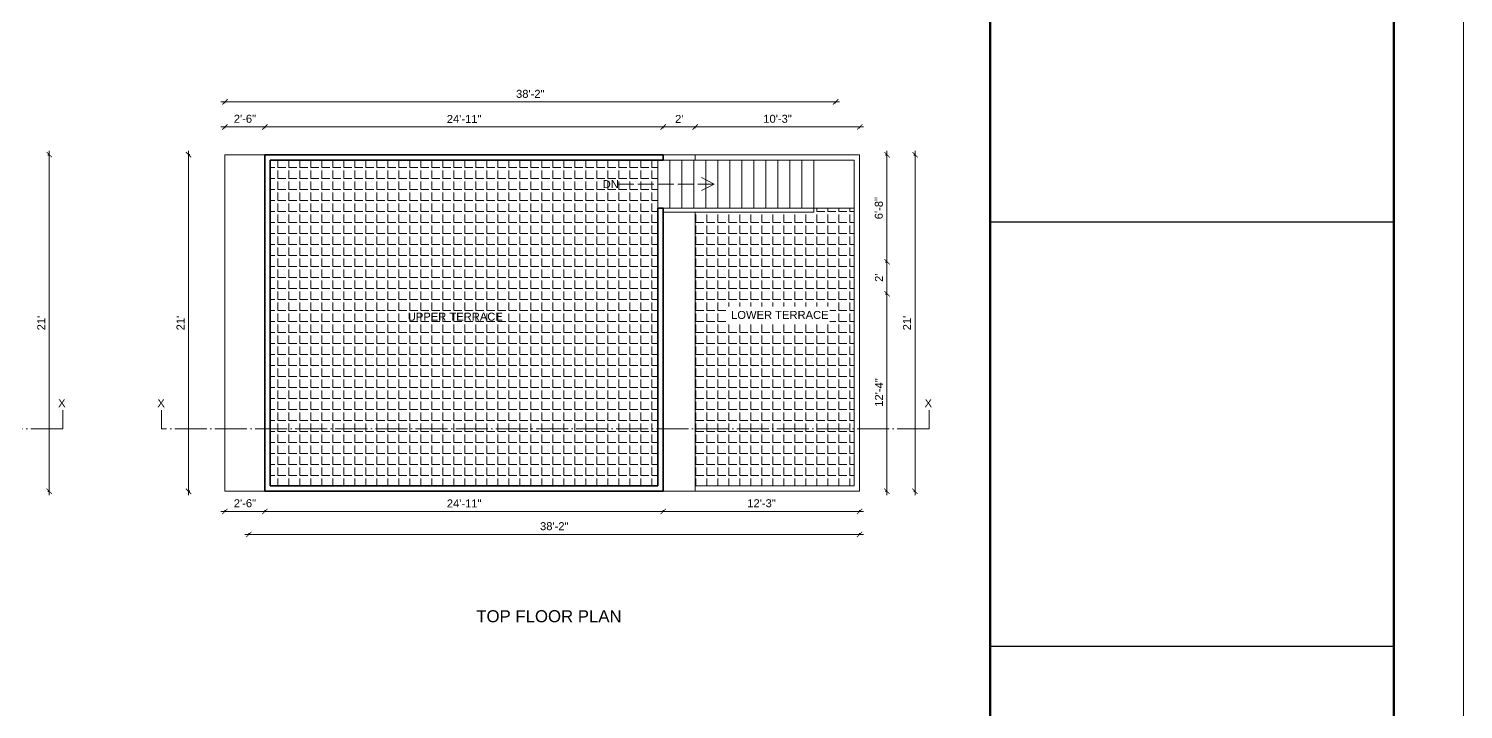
# Model space of a CAD drawing. Header units: inches. Extents: x 122663 to 154153, y 34228 to 39758.
# Drawn here: x 125015 to 126091, y 37076 to 37587 of the extents above; entities that cross this region are included whole.
import ezdxf

# ---------------------------------------------------------------- set-up
doc = ezdxf.new("R2010")
doc.units = ezdxf.units.IN
doc.header["$MEASUREMENT"] = 0
doc.header["$PDMODE"] = 35
doc.linetypes.add('ACAD_ISO02W100', pattern=[15, 12, -3])
doc.linetypes.add('ACAD_ISO04W100', pattern=[30, 24, -3, 0, -3])
for name, color, linetype, lineweight in [('BORDER', 7, 'Continuous', 60), ('Dimension', 130, 'Continuous', 9), ('Hatch', 9, 'Continuous', 9), ('Hidden', 254, 'ACAD_ISO02W100', 15), ('SECTION', 7, 'ACAD_ISO04W100', 18), ('Stairs', 61, 'Continuous', 18), ('TEXT', 255, 'Continuous', 35), ('Walls', 11, 'Continuous', 35), ('Window', 3, 'Continuous', 0)]:
    doc.layers.add(name, color=color, linetype=linetype, lineweight=lineweight)
doc.styles.get("Standard").update_dxf_attribs({"font": 'arial.ttf'})
doc.dimstyles.get("Standard").update_dxf_attribs({"dimtxt": 6, "dimasz": 4, "dimexe": 0, "dimexo": 6, "dimgap": 3, "dimtad": 1, "dimdec": 0, "dimzin": 0, "dimdsep": 46, "dimlunit": 4, "dimtxsty": 'Standard', "dimblk": 'ARCHTICK', "dimcen": 0.09, "dimdle": 3, "dimclrd": 256, "dimadec": 0, "dimazin": 0, "dimtfac": 1, "dimtdec": 0, "dimtofl": 0, "dimtmove": 0, "dimatfit": 3, "dimfxl": 1, "dimfxlon": 1, "dimtolj": 1, "dimtzin": 0, "dimlwd": -1, "dimarcsym": 0})
pattern_1 = [(0, (31061.1034, 52.399), (0, 8.25), [6, -2.25]), (90, (31061.1034, 52.399), (-8.25, 5e-16), [6, -2.25])]

# ---------------------------------------------------------------- blocks, each defined once
blk = doc.blocks.new('_ArchTick')
at = {"color": 0, "linetype": 'ByBlock', "const_width": 0.15}
blk.add_lwpolyline([(-0.5, -0.5), (0.5, 0.5)], dxfattribs=at)
blk = doc.blocks.new('*D1349')
at = {"layer": 'Defpoints', "color": 0, "transparency": 16777216}
for p in [(124970.1, 37492.2), (125030.6, 37492.2), (124934.1, 37239.7)]:
    blk.add_point(p, dxfattribs=at)
at = {"layer": 'Dimension', "transparency": 16777216}
blk.add_line((125030.6, 37236.7), (125030.6, 37495.2), dxfattribs=at)
at = {"layer": 'Dimension', "color": 0, "lineweight": -2, "transparency": 16777216}
for p, q in [((125029.6, 37492.2), (125030.6, 37492.2)), ((125029.6, 37239.7), (125030.6, 37239.7))]:
    blk.add_line(p, q, dxfattribs=at)
at = {"layer": 'Dimension', "transparency": 16777216, "xscale": 4, "yscale": 4, "zscale": 4}
for p, rotation in [((125030.6, 37492.2), 90), ((125030.6, 37239.7), 270)]:
    blk.add_blockref('_ArchTick', p, dxfattribs=dict(at, rotation=rotation))
at = {"layer": 'Dimension', "color": 0, "lineweight": -2, "transparency": 16777216, "insert": (125024.6, 37365.9), "char_height": 6, "attachment_point": 5, "rotation": 90}
blk.add_mtext("\\A1;21'", dxfattribs=at)
blk = doc.blocks.new('*D1357')
at = {"layer": 'Defpoints', "color": 0, "transparency": 16777216}
for p in [(125162.3, 37239.7), (125192.3, 37239.7), (125192.3, 37224.6)]:
    blk.add_point(p, dxfattribs=at)
at = {"layer": 'Dimension', "transparency": 16777216}
blk.add_line((125159.3, 37224.6), (125195.3, 37224.6), dxfattribs=at)
at = {"layer": 'Dimension', "color": 0, "lineweight": -2, "transparency": 16777216}
for p, q in [((125162.3, 37225.6), (125162.3, 37224.6)), ((125192.3, 37225.6), (125192.3, 37224.6))]:
    blk.add_line(p, q, dxfattribs=at)
at = {"layer": 'Dimension', "transparency": 16777216, "xscale": 4, "yscale": 4, "zscale": 4, "rotation": 180}
blk.add_blockref('_ArchTick', (125162.3, 37224.6), dxfattribs=at)
at = {"layer": 'Dimension', "transparency": 16777216, "xscale": 4, "yscale": 4, "zscale": 4}
blk.add_blockref('_ArchTick', (125192.3, 37224.6), dxfattribs=at)
at = {"layer": 'Dimension', "color": 0, "lineweight": -2, "transparency": 16777216, "insert": (125177.3, 37230.7), "char_height": 6, "attachment_point": 5}
blk.add_mtext('\\A1;2\'-6"', dxfattribs=at)
blk = doc.blocks.new('*D1358')
at = {"layer": 'Defpoints', "color": 0, "transparency": 16777216}
for p in [(125192.3, 37239.7), (125491, 37239.7), (125491, 37224.6)]:
    blk.add_point(p, dxfattribs=at)
at = {"layer": 'Dimension', "transparency": 16777216}
blk.add_line((125189.3, 37224.6), (125494, 37224.6), dxfattribs=at)
at = {"layer": 'Dimension', "color": 0, "lineweight": -2, "transparency": 16777216}
for p, q in [((125192.3, 37225.6), (125192.3, 37224.6)), ((125491, 37225.6), (125491, 37224.6))]:
    blk.add_line(p, q, dxfattribs=at)
at = {"layer": 'Dimension', "transparency": 16777216, "xscale": 4, "yscale": 4, "zscale": 4, "rotation": 180}
blk.add_blockref('_ArchTick', (125192.3, 37224.6), dxfattribs=at)
at = {"layer": 'Dimension', "transparency": 16777216, "xscale": 4, "yscale": 4, "zscale": 4}
blk.add_blockref('_ArchTick', (125491, 37224.6), dxfattribs=at)
at = {"layer": 'Dimension', "color": 0, "lineweight": -2, "transparency": 16777216, "insert": (125341.7, 37230.6), "char_height": 6, "attachment_point": 5}
blk.add_mtext('\\A1;24\'-11"', dxfattribs=at)
blk = doc.blocks.new('*D1175')
at = {"layer": 'Defpoints', "color": 0, "transparency": 16777216}
for p in [(125638.3, 37387.9), (125658.8, 37387.9), (125638.3, 37239.7)]:
    blk.add_point(p, dxfattribs=at)
at = {"layer": 'Dimension', "color": 0, "lineweight": -2, "transparency": 16777216}
for p, q in [((125657.8, 37387.9), (125658.8, 37387.9)), ((125657.8, 37239.7), (125658.8, 37239.7))]:
    blk.add_line(p, q, dxfattribs=at)
at = {"layer": 'Dimension', "transparency": 16777216}
blk.add_line((125658.8, 37236.7), (125658.8, 37390.9), dxfattribs=at)
at = {"layer": 'Dimension', "transparency": 16777216, "xscale": 4, "yscale": 4, "zscale": 4}
for p, rotation in [((125658.8, 37387.9), 90), ((125658.8, 37239.7), 270)]:
    blk.add_blockref('_ArchTick', p, dxfattribs=dict(at, rotation=rotation))
at = {"layer": 'Dimension', "color": 0, "lineweight": -2, "transparency": 16777216, "insert": (125652.8, 37313.8), "char_height": 6, "attachment_point": 5, "rotation": 90}
blk.add_mtext('\\A1;12\'-4"', dxfattribs=at)
blk = doc.blocks.new('*D1176')
at = {"layer": 'Defpoints', "color": 0, "transparency": 16777216}
for p in [(125638.3, 37411.9), (125658.8, 37411.9), (125638.3, 37387.9)]:
    blk.add_point(p, dxfattribs=at)
at = {"layer": 'Dimension', "color": 0, "lineweight": -2, "transparency": 16777216}
for p, q in [((125657.8, 37411.9), (125658.8, 37411.9)), ((125657.8, 37387.9), (125658.8, 37387.9))]:
    blk.add_line(p, q, dxfattribs=at)
at = {"layer": 'Dimension', "transparency": 16777216}
blk.add_line((125658.8, 37384.9), (125658.8, 37414.9), dxfattribs=at)
at = {"layer": 'Dimension', "transparency": 16777216, "xscale": 4, "yscale": 4, "zscale": 4}
for p, rotation in [((125658.8, 37411.9), 90), ((125658.8, 37387.9), 270)]:
    blk.add_blockref('_ArchTick', p, dxfattribs=dict(at, rotation=rotation))
at = {"layer": 'Dimension', "color": 0, "lineweight": -2, "transparency": 16777216, "insert": (125652.8, 37399.9), "char_height": 6, "attachment_point": 5, "rotation": 90}
blk.add_mtext("\\A1;2'", dxfattribs=at)
blk = doc.blocks.new('*D1177')
at = {"layer": 'Defpoints', "color": 0, "transparency": 16777216}
for p in [(125620.3, 37492.2), (125658.8, 37492.2), (125638.3, 37411.9)]:
    blk.add_point(p, dxfattribs=at)
at = {"layer": 'Dimension', "transparency": 16777216}
blk.add_line((125658.8, 37408.9), (125658.8, 37495.2), dxfattribs=at)
at = {"layer": 'Dimension', "color": 0, "lineweight": -2, "transparency": 16777216}
for p, q in [((125657.8, 37492.2), (125658.8, 37492.2)), ((125657.8, 37411.9), (125658.8, 37411.9))]:
    blk.add_line(p, q, dxfattribs=at)
at = {"layer": 'Dimension', "transparency": 16777216, "xscale": 4, "yscale": 4, "zscale": 4}
for p, rotation in [((125658.8, 37492.2), 90), ((125658.8, 37411.9), 270)]:
    blk.add_blockref('_ArchTick', p, dxfattribs=dict(at, rotation=rotation))
at = {"layer": 'Dimension', "color": 0, "lineweight": -2, "transparency": 16777216, "insert": (125652.7, 37452.1), "char_height": 6, "attachment_point": 5, "rotation": 90}
blk.add_mtext('\\A1;6\'-8"', dxfattribs=at)
blk = doc.blocks.new('*D1359')
at = {"layer": 'Defpoints', "color": 0, "transparency": 16777216}
for p in [(125192.3, 37513), (125162.3, 37492.2), (125192.3, 37492.2)]:
    blk.add_point(p, dxfattribs=at)
at = {"layer": 'Dimension', "transparency": 16777216}
blk.add_line((125159.3, 37513), (125195.3, 37513), dxfattribs=at)
at = {"layer": 'Dimension', "color": 0, "lineweight": -2, "transparency": 16777216}
for p, q in [((125162.3, 37512), (125162.3, 37513)), ((125192.3, 37512), (125192.3, 37513))]:
    blk.add_line(p, q, dxfattribs=at)
at = {"layer": 'Dimension', "transparency": 16777216, "xscale": 4, "yscale": 4, "zscale": 4, "rotation": 180}
blk.add_blockref('_ArchTick', (125162.3, 37513), dxfattribs=at)
at = {"layer": 'Dimension', "transparency": 16777216, "xscale": 4, "yscale": 4, "zscale": 4}
blk.add_blockref('_ArchTick', (125192.3, 37513), dxfattribs=at)
at = {"layer": 'Dimension', "color": 0, "lineweight": -2, "transparency": 16777216, "insert": (125177.3, 37519.1), "char_height": 6, "attachment_point": 5}
blk.add_mtext('\\A1;2\'-6"', dxfattribs=at)
blk = doc.blocks.new('*D1360')
at = {"layer": 'Defpoints', "color": 0, "transparency": 16777216}
for p in [(125491, 37513), (125192.3, 37492.2), (125491, 37492.2)]:
    blk.add_point(p, dxfattribs=at)
at = {"layer": 'Dimension', "transparency": 16777216}
blk.add_line((125189.3, 37513), (125494, 37513), dxfattribs=at)
at = {"layer": 'Dimension', "color": 0, "lineweight": -2, "transparency": 16777216}
for p, q in [((125192.3, 37512), (125192.3, 37513)), ((125491, 37512), (125491, 37513))]:
    blk.add_line(p, q, dxfattribs=at)
at = {"layer": 'Dimension', "transparency": 16777216, "xscale": 4, "yscale": 4, "zscale": 4, "rotation": 180}
blk.add_blockref('_ArchTick', (125192.3, 37513), dxfattribs=at)
at = {"layer": 'Dimension', "transparency": 16777216, "xscale": 4, "yscale": 4, "zscale": 4}
blk.add_blockref('_ArchTick', (125491, 37513), dxfattribs=at)
at = {"layer": 'Dimension', "color": 0, "lineweight": -2, "transparency": 16777216, "insert": (125341.7, 37519), "char_height": 6, "attachment_point": 5}
blk.add_mtext('\\A1;24\'-11"', dxfattribs=at)
blk = doc.blocks.new('*D1178')
at = {"layer": 'Defpoints', "color": 0, "transparency": 16777216}
for p in [(125515, 37513), (125491, 37492.2), (125515, 37492.2)]:
    blk.add_point(p, dxfattribs=at)
at = {"layer": 'Dimension', "transparency": 16777216}
blk.add_line((125488, 37513), (125518, 37513), dxfattribs=at)
at = {"layer": 'Dimension', "color": 0, "lineweight": -2, "transparency": 16777216}
for p, q in [((125491, 37512), (125491, 37513)), ((125515, 37512), (125515, 37513))]:
    blk.add_line(p, q, dxfattribs=at)
at = {"layer": 'Dimension', "transparency": 16777216, "xscale": 4, "yscale": 4, "zscale": 4, "rotation": 180}
blk.add_blockref('_ArchTick', (125491, 37513), dxfattribs=at)
at = {"layer": 'Dimension', "transparency": 16777216, "xscale": 4, "yscale": 4, "zscale": 4}
blk.add_blockref('_ArchTick', (125515, 37513), dxfattribs=at)
at = {"layer": 'Dimension', "color": 0, "lineweight": -2, "transparency": 16777216, "insert": (125503, 37519), "char_height": 6, "attachment_point": 5}
blk.add_mtext("\\A1;2'", dxfattribs=at)
blk = doc.blocks.new('*D1179')
at = {"layer": 'Defpoints', "color": 0, "transparency": 16777216}
for p in [(125638.3, 37513), (125515, 37492.2), (125638.3, 37492.2)]:
    blk.add_point(p, dxfattribs=at)
at = {"layer": 'Dimension', "transparency": 16777216}
blk.add_line((125512, 37513), (125641.3, 37513), dxfattribs=at)
at = {"layer": 'Dimension', "color": 0, "lineweight": -2, "transparency": 16777216}
for p, q in [((125515, 37512), (125515, 37513)), ((125638.3, 37512), (125638.3, 37513))]:
    blk.add_line(p, q, dxfattribs=at)
at = {"layer": 'Dimension', "transparency": 16777216, "xscale": 4, "yscale": 4, "zscale": 4, "rotation": 180}
blk.add_blockref('_ArchTick', (125515, 37513), dxfattribs=at)
at = {"layer": 'Dimension', "transparency": 16777216, "xscale": 4, "yscale": 4, "zscale": 4}
blk.add_blockref('_ArchTick', (125638.3, 37513), dxfattribs=at)
at = {"layer": 'Dimension', "color": 0, "lineweight": -2, "transparency": 16777216, "insert": (125576.7, 37519.1), "char_height": 6, "attachment_point": 5}
blk.add_mtext('\\A1;10\'-3"', dxfattribs=at)
blk = doc.blocks.new('*D1180')
at = {"layer": 'Defpoints', "color": 0, "transparency": 16777216}
for p in [(125180.3, 37239.7), (125638.3, 37239.7), (125638.3, 37207.4)]:
    blk.add_point(p, dxfattribs=at)
at = {"layer": 'Dimension', "transparency": 16777216}
blk.add_line((125177.3, 37207.4), (125641.3, 37207.4), dxfattribs=at)
at = {"layer": 'Dimension', "color": 0, "lineweight": -2, "transparency": 16777216}
for p, q in [((125180.3, 37208.4), (125180.3, 37207.4)), ((125638.3, 37208.4), (125638.3, 37207.4))]:
    blk.add_line(p, q, dxfattribs=at)
at = {"layer": 'Dimension', "transparency": 16777216, "xscale": 4, "yscale": 4, "zscale": 4, "rotation": 180}
blk.add_blockref('_ArchTick', (125180.3, 37207.4), dxfattribs=at)
at = {"layer": 'Dimension', "transparency": 16777216, "xscale": 4, "yscale": 4, "zscale": 4}
blk.add_blockref('_ArchTick', (125638.3, 37207.4), dxfattribs=at)
at = {"layer": 'Dimension', "color": 0, "lineweight": -2, "transparency": 16777216, "insert": (125409.3, 37213.5), "char_height": 6, "attachment_point": 5}
blk.add_mtext('\\A1;38\'-2"', dxfattribs=at)
blk = doc.blocks.new('*D1181')
at = {"layer": 'Defpoints', "color": 0, "transparency": 16777216}
for p in [(125620.3, 37492.2), (125679.8, 37492.2), (125638.3, 37239.7)]:
    blk.add_point(p, dxfattribs=at)
at = {"layer": 'Dimension', "transparency": 16777216}
blk.add_line((125679.8, 37236.7), (125679.8, 37495.2), dxfattribs=at)
at = {"layer": 'Dimension', "color": 0, "lineweight": -2, "transparency": 16777216}
for p, q in [((125678.8, 37492.2), (125679.8, 37492.2)), ((125678.8, 37239.7), (125679.8, 37239.7))]:
    blk.add_line(p, q, dxfattribs=at)
at = {"layer": 'Dimension', "transparency": 16777216, "xscale": 4, "yscale": 4, "zscale": 4}
for p, rotation in [((125679.8, 37492.2), 90), ((125679.8, 37239.7), 270)]:
    blk.add_blockref('_ArchTick', p, dxfattribs=dict(at, rotation=rotation))
at = {"layer": 'Dimension', "color": 0, "lineweight": -2, "transparency": 16777216, "insert": (125673.8, 37365.9), "char_height": 6, "attachment_point": 5, "rotation": 90}
blk.add_mtext("\\A1;21'", dxfattribs=at)
blk = doc.blocks.new('*D1182')
at = {"layer": 'Defpoints', "color": 0, "transparency": 16777216}
for p in [(125620.3, 37531.8), (125162.3, 37492.2), (125620.3, 37492.2)]:
    blk.add_point(p, dxfattribs=at)
at = {"layer": 'Dimension', "transparency": 16777216}
blk.add_line((125159.3, 37531.8), (125623.3, 37531.8), dxfattribs=at)
at = {"layer": 'Dimension', "color": 0, "lineweight": -2, "transparency": 16777216}
for p, q in [((125162.3, 37530.8), (125162.3, 37531.8)), ((125620.3, 37530.8), (125620.3, 37531.8))]:
    blk.add_line(p, q, dxfattribs=at)
at = {"layer": 'Dimension', "transparency": 16777216, "xscale": 4, "yscale": 4, "zscale": 4, "rotation": 180}
blk.add_blockref('_ArchTick', (125162.3, 37531.8), dxfattribs=at)
at = {"layer": 'Dimension', "transparency": 16777216, "xscale": 4, "yscale": 4, "zscale": 4}
blk.add_blockref('_ArchTick', (125620.3, 37531.8), dxfattribs=at)
at = {"layer": 'Dimension', "color": 0, "lineweight": -2, "transparency": 16777216, "insert": (125391.3, 37537.8), "char_height": 6, "attachment_point": 5}
blk.add_mtext('\\A1;38\'-2"', dxfattribs=at)
blk = doc.blocks.new('*D1183')
at = {"layer": 'Defpoints', "color": 0, "transparency": 16777216}
for p in [(125162.3, 37492.2), (125135, 37239.7), (125180.3, 37239.7)]:
    blk.add_point(p, dxfattribs=at)
at = {"layer": 'Dimension', "transparency": 16777216}
blk.add_line((125135, 37495.2), (125135, 37236.7), dxfattribs=at)
at = {"layer": 'Dimension', "color": 0, "lineweight": -2, "transparency": 16777216}
for p, q in [((125136, 37492.2), (125135, 37492.2)), ((125136, 37239.7), (125135, 37239.7))]:
    blk.add_line(p, q, dxfattribs=at)
at = {"layer": 'Dimension', "transparency": 16777216, "xscale": 4, "yscale": 4, "zscale": 4}
for p, rotation in [((125135, 37492.2), 90), ((125135, 37239.7), 270)]:
    blk.add_blockref('_ArchTick', p, dxfattribs=dict(at, rotation=rotation))
at = {"layer": 'Dimension', "color": 0, "lineweight": -2, "transparency": 16777216, "insert": (125129, 37365.9), "char_height": 6, "attachment_point": 5, "rotation": 90}
blk.add_mtext("\\A1;21'", dxfattribs=at)
blk = doc.blocks.new('*D1184')
at = {"layer": 'Defpoints', "color": 0, "transparency": 16777216}
for p in [(125491, 37239.7), (125638.3, 37239.7), (125638.3, 37224.6)]:
    blk.add_point(p, dxfattribs=at)
at = {"layer": 'Dimension', "transparency": 16777216}
blk.add_line((125488, 37224.6), (125641.3, 37224.6), dxfattribs=at)
at = {"layer": 'Dimension', "color": 0, "lineweight": -2, "transparency": 16777216}
for p, q in [((125491, 37225.6), (125491, 37224.6)), ((125638.3, 37225.6), (125638.3, 37224.6))]:
    blk.add_line(p, q, dxfattribs=at)
at = {"layer": 'Dimension', "transparency": 16777216, "xscale": 4, "yscale": 4, "zscale": 4, "rotation": 180}
blk.add_blockref('_ArchTick', (125491, 37224.6), dxfattribs=at)
at = {"layer": 'Dimension', "transparency": 16777216, "xscale": 4, "yscale": 4, "zscale": 4}
blk.add_blockref('_ArchTick', (125638.3, 37224.6), dxfattribs=at)
at = {"layer": 'Dimension', "color": 0, "lineweight": -2, "transparency": 16777216, "insert": (125564.7, 37230.7), "char_height": 6, "attachment_point": 5}
blk.add_mtext('\\A1;12\'-3"', dxfattribs=at)

msp = doc.modelspace()

# ---------------------------------------------------------------- hatches: boundary and pattern name
at = {"layer": 'Hatch'}
h = msp.add_hatch(dxfattribs=at)
h.set_pattern_fill('ANGLE', color=256, scale=30)
h.set_pattern_definition(pattern_1)
h.paths.add_polyline_path([(125196.3, 37488.2), (125196.3, 37355.9), (125487, 37355.9), (125487, 37452.2), (125487, 37488.2)])
h.paths.add_polyline_path([(125196.3, 37355.9), (125196.3, 37243.7), (125487, 37243.7), (125487, 37355.9)])
h.paths.add_polyline_path([(125440.8, 37463.8), (125455.9, 37463.8), (125455.9, 37476.2), (125440.8, 37476.2)], flags=24)
h.paths.add_polyline_path([(125297.3, 37364.5), (125371.5, 37364.5), (125371.5, 37376.8), (125297.3, 37376.8)], flags=24)
h.paths.add_polyline_path([(125539.8, 37365.8), (125615.9, 37365.8), (125615.9, 37378.1), (125539.8, 37378.1)], flags=9)
h = msp.add_hatch(dxfattribs=at)
h.set_pattern_fill('ANGLE', color=256, scale=30)
h.set_pattern_definition(pattern_1)
h.paths.add_polyline_path([(125634.3, 37355.9), (125515, 37355.9), (125515, 37449.2), (125604, 37449.2), (125604, 37452), (125634.3, 37452)])
h.paths.add_polyline_path([(125634.3, 37243.7), (125515, 37243.7), (125515, 37355.9), (125634.3, 37355.9)])
h.paths.add_polyline_path([(125539.8, 37378.3), (125615.9, 37378.3), (125615.9, 37366), (125539.8, 37366)], flags=16)

# ---------------------------------------------------------------- linework, layer by layer
at = {"layer": 'BORDER'}
msp.add_line((125736.2, 36193.3), (125736.2, 38282.2), dxfattribs=at)
at = {"layer": 'BORDER', "lineweight": 25}
for p, q in [((126039, 37441.7), (125736.2, 37441.7)), ((126039, 37123.4), (125736.2, 37123.4))]:
    msp.add_line(p, q, dxfattribs=at)
at = {"layer": 'BORDER'}
msp.add_lwpolyline([(126039, 38282.2), (126039, 36191.3), (122976.1, 36191.3), (122976.1, 38282.2)], close=True, dxfattribs=at)
at = {"layer": 'Hidden'}
for p, q in [((125529.1, 37470.2), (125519.6, 37475.1)), ((125456.9, 37470.2), (125529.1, 37470.2)), ((125529.1, 37470.2), (125519.6, 37465.3))]:
    msp.add_line(p, q, dxfattribs=at)
at = {"layer": 'SECTION'}
for p, q in [((125040.7, 37286.6), (125040.7, 37300.6)), ((125114.8, 37286.6), (125114.8, 37300.6)), ((125690.5, 37286.6), (125690.5, 37300.6)), ((125040.7, 37286.6), (124419.4, 37286.6)), ((125690.5, 37286.6), (125114.8, 37286.6))]:
    msp.add_line(p, q, dxfattribs=at)
at = {"layer": 'Stairs'}
for p, q in [((125162.3, 37239.7), (125162.3, 37492.2)), ((125162.3, 37492.2), (125192.3, 37492.2)), ((125487, 37452.2), (125487, 37488.2)), ((125491, 37492.2), (125638.3, 37492.2)), ((125491, 37488.2), (125634.3, 37488.2)), ((125496, 37452.2), (125496, 37488.2)), ((125505, 37452.2), (125505, 37488.2)), ((125514, 37452.2), (125514, 37488.2)), ((125515, 37488.2), (125515, 37492.2)), ((125523, 37452.2), (125523, 37488.2)), ((125532, 37452.2), (125532, 37488.2)), ((125541, 37452.2), (125541, 37488.2)), ((125550, 37452.2), (125550, 37488.2)), ((125559, 37452.2), (125559, 37488.2)), ((125568, 37452.2), (125568, 37488.2)), ((125577, 37452.2), (125577, 37488.2)), ((125586, 37452.2), (125586, 37488.2)), ((125595, 37452.2), (125595, 37488.2)), ((125604, 37452.2), (125604, 37488.2)), ((125634.3, 37488.2), (125634.3, 37243.7)), ((125638.3, 37492.2), (125638.3, 37411.9)), ((125491, 37452.2), (125515, 37452.2)), ((125491, 37452.2), (125604, 37452.2)), ((125604, 37449.2), (125604, 37452.2)), ((125604, 37452), (125634.3, 37452)), ((125491, 37449.2), (125604, 37449.2)), ((125515, 37239.7), (125515, 37449.2)), ((125638.3, 37411.9), (125638.3, 37239.7)), ((125192.3, 37239.7), (125162.3, 37239.7)), ((125491, 37239.7), (125638.3, 37239.7)), ((125515, 37243.7), (125634.3, 37243.7))]:
    msp.add_line(p, q, dxfattribs=at)
at = {"layer": 'Walls'}
for p, q in [((125192.3, 37492.2), (125491, 37492.2)), ((125192.3, 37239.7), (125192.3, 37492.2)), ((125196.3, 37488.2), (125491, 37488.2)), ((125196.3, 37243.7), (125196.3, 37488.2)), ((125491, 37492.2), (125491, 37488.2)), ((125487, 37452.2), (125491, 37452.2)), ((125487, 37452.2), (125487, 37243.7)), ((125491, 37452.2), (125491, 37239.7)), ((125192.3, 37239.7), (125491, 37239.7)), ((125196.3, 37243.7), (125487, 37243.7))]:
    msp.add_line(p, q, dxfattribs=at)
at = {"layer": 'Window'}
msp.add_lwpolyline([(126091, 38334.2), (126091, 36139.3), (122924.1, 36139.3), (122924.1, 38334.2)], close=True, dxfattribs=at)

# ---------------------------------------------------------------- texts
at = {"layer": 'TEXT'}
for s, width, gutter_width, heights, insert, char_height, attachment_point in [('DN', 18.727, 1, [0], (125457.7, 37467.1), 6, 9), ('\\pi6.09286;LOWER TERRACE', 84.239, 1, [0], (125535.8, 37368.9), 6, 7), ('\\pi7.04442;UPPER TERRACE', 84.239, 1, [0], (125292.4, 37367.6), 6, 7), ('\\pi6.61313;X', 18.727, 1, [0], (125030.6, 37308.8), 6, 1), ('\\pi6.61313;X', 18.727, 1, [0], (125105, 37308.8), 6, 1), ('\\pi6.61313;X', 18.727, 1, [0], (125680.4, 37308.8), 6, 1), ('\\pi68.69375;TOP FLOOR PLAN', 245.05, 2.25, [37.9], (125282.1, 37150.5), 9, 1)]:
    msp.add_mtext_dynamic_manual_height_columns(s, width=width, gutter_width=gutter_width, heights=heights, dxfattribs=dict(at, insert=insert, char_height=char_height, attachment_point=attachment_point))

# ---------------------------------------------------------------- dimensions: what is measured, and where the dimension line sits
at = {"layer": 'Dimension', "lineweight": -2}
for base, p1, p2, picture, middle in [((125620.3, 37531.8), (125162.3, 37492.2), (125620.3, 37492.2), '*D1182', (125391.3, 37537.8)), ((125192.3, 37513), (125162.3, 37492.2), (125192.3, 37492.2), '*D1359', (125177.3, 37519.1)), ((125491, 37513), (125192.3, 37492.2), (125491, 37492.2), '*D1360', (125341.7, 37519)), ((125515, 37513), (125491, 37492.2), (125515, 37492.2), '*D1178', (125503, 37519)), ((125638.3, 37513), (125515, 37492.2), (125638.3, 37492.2), '*D1179', (125576.7, 37519.1)), ((125192.3, 37224.6), (125162.3, 37239.7), (125192.3, 37239.7), '*D1357', (125177.3, 37230.7)), ((125638.3, 37207.4), (125180.3, 37239.7), (125638.3, 37239.7), '*D1180', (125409.3, 37213.5)), ((125491, 37224.6), (125192.3, 37239.7), (125491, 37239.7), '*D1358', (125341.7, 37230.6)), ((125638.3, 37224.6), (125491, 37239.7), (125638.3, 37239.7), '*D1184', (125564.7, 37230.7))]:
    dim = msp.add_linear_dim(base=base, p1=p1, p2=p2, dimstyle='Standard', override={"dimtmove": 1}, dxfattribs=at)
    dim.commit()
    dim.dimension.update_dxf_attribs({"geometry": picture, "text_midpoint": middle})
for base, p1, p2, picture, middle in [((125030.6274, 37492.1946), (124934.1421, 37239.697), (124970.1421, 37492.1946), '*D1349', (125024.6151, 37365.9458)), ((125134.985, 37239.697), (125162.2694, 37492.1946), (125180.2694, 37239.697), '*D1183', (125128.9727, 37365.9458)), ((125658.8, 37492.2), (125638.3, 37411.9), (125620.3, 37492.2), '*D1177', (125652.7, 37452.1)), ((125679.8155, 37492.1946), (125638.2694, 37239.697), (125620.2694, 37492.1946), '*D1181', (125673.8032, 37365.9458)), ((125658.8, 37411.9), (125638.3, 37387.9), (125638.3, 37411.9), '*D1176', (125652.8, 37399.9)), ((125658.8, 37387.9), (125638.3, 37239.7), (125638.3, 37387.9), '*D1175', (125652.8, 37313.8))]:
    dim = msp.add_linear_dim(base=base, p1=p1, p2=p2, angle=270, dimstyle='Standard', override={"dimtmove": 1}, dxfattribs=at)
    dim.commit()
    dim.dimension.update_dxf_attribs({"geometry": picture, "text_midpoint": middle})

doc.saveas('drawing.dxf')
